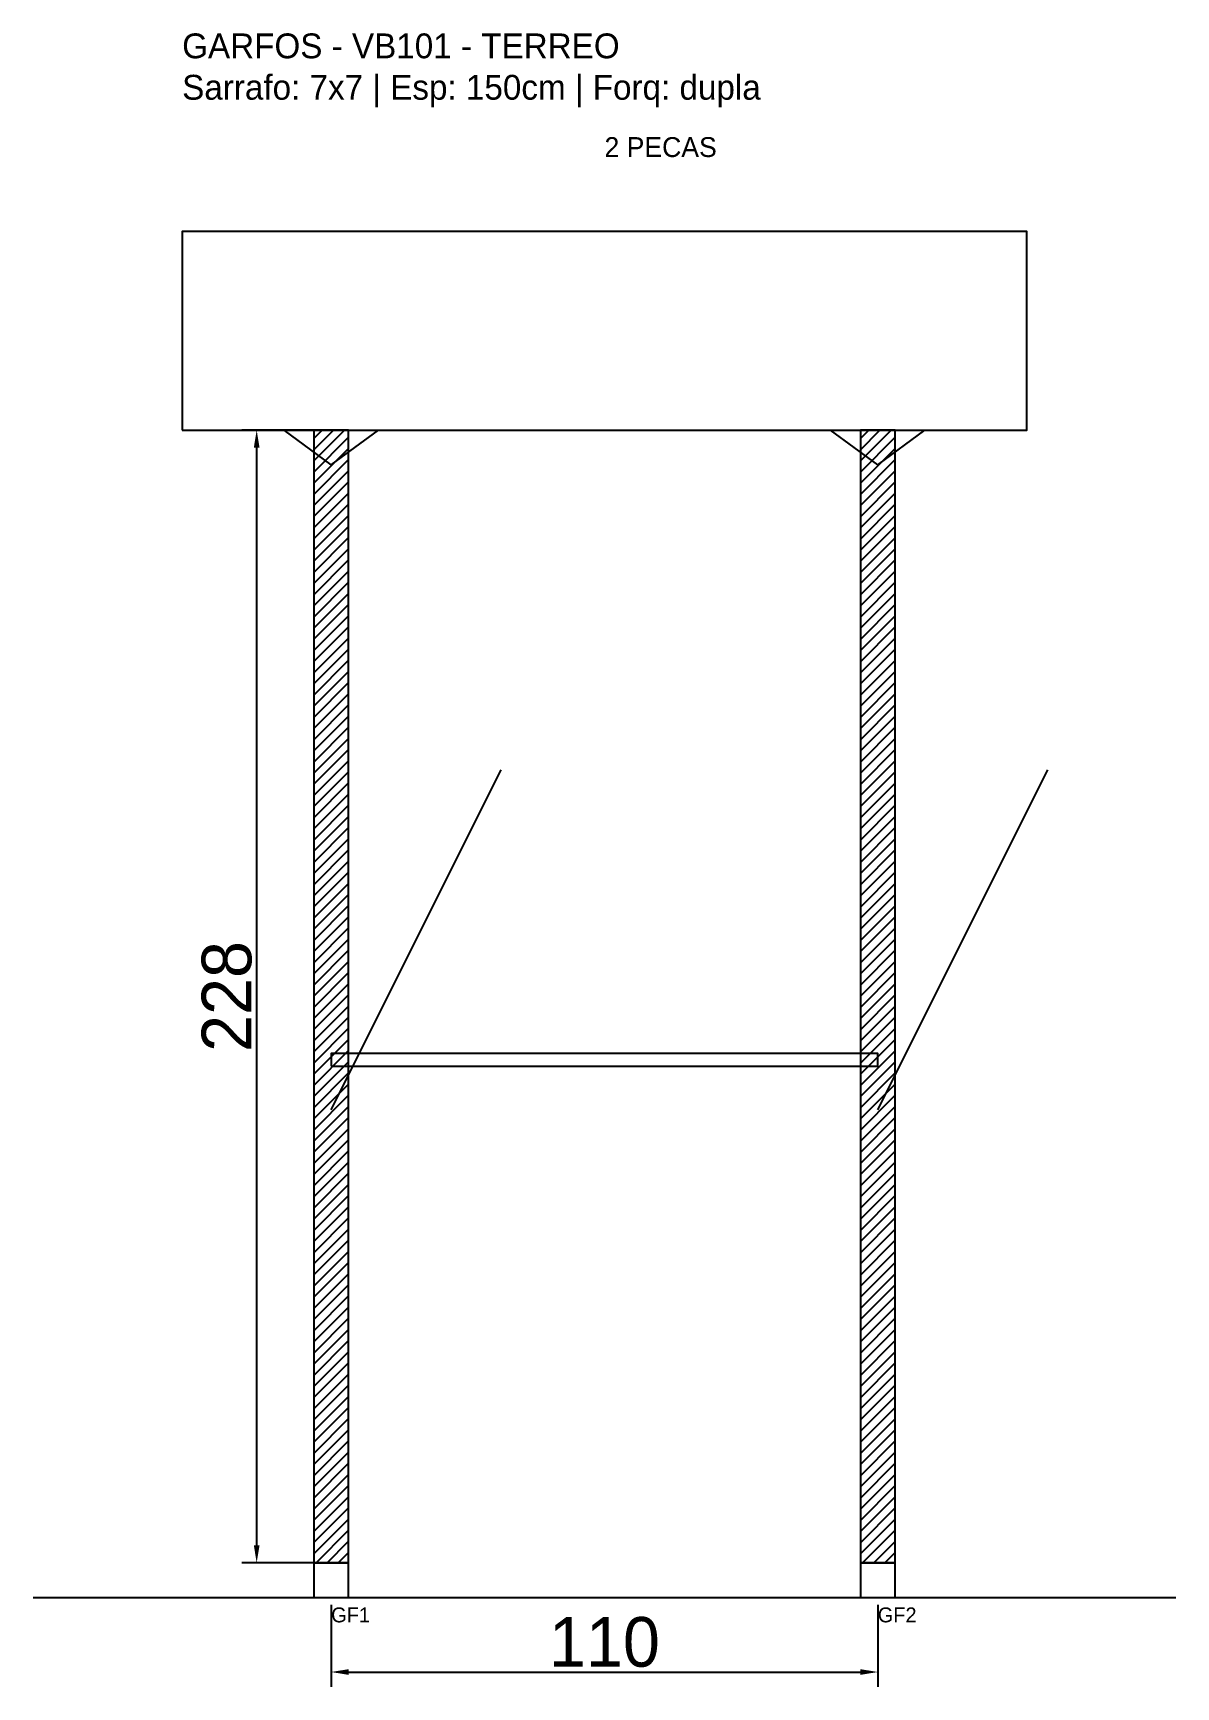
# Model space of a CAD drawing. Header units: metres. Extents: x -30 to 200, y -25 to 308.
import ezdxf

# ---------------------------------------------------------------- set-up
doc = ezdxf.new("R2010")
doc.units = ezdxf.units.M
for name, color, linetype in [('BARRA_ANCORAGEM', 1, 'Continuous'), ('COTA', 241, 'Continuous'), ('GARFOS OK', 3, 'Continuous'), ('NOME DA VIGA', 6, 'Continuous'), ('SARR_7x7', 40, 'Continuous'), ('TIRAS REESCORAMENTO', 252, 'Continuous'), ('VIGAS', 3, 'Continuous')]:
    doc.layers.add(name, color=color, linetype=linetype)
doc.dimstyles.new('EZ DXF', dxfattribs={"dimtxt": 10, "dimasz": 3.5, "dimexe": 3, "dimexo": 1.5, "dimgap": 1, "dimtad": 1, "dimdec": 1, "dimdsep": 46, "dimcen": 2.5, "dimazin": 3, "dimtfac": 1, "dimtmove": 0, "dimatfit": 3})

msp = doc.modelspace()

# ---------------------------------------------------------------- hatches: boundary and pattern name
at = {"layer": 'COTA'}
h = msp.add_hatch(dxfattribs=at)
h.set_pattern_fill('ANSI31', scale=0.5)
h.paths.add_polyline_path([(26.5, 0), (33.5, 0), (33.5, 228), (26.5, 228)])
h = msp.add_hatch(dxfattribs=at)
h.set_pattern_fill('ANSI31', scale=0.5)
h.paths.add_polyline_path([(136.5, 0), (143.5, 0), (143.5, 228), (136.5, 228)])

# ---------------------------------------------------------------- linework, layer by layer
at = {"layer": 'BARRA_ANCORAGEM'}
for p, q in [((30, 91.2), (64.2, 159.6)), ((140, 91.2), (174.2, 159.6))]:
    msp.add_line(p, q, dxfattribs=at)
at = {"layer": 'GARFOS OK'}
for p, q in [((30, 221), (20.5, 228)), ((20.5, 228), (39.5, 228)), ((30, 221), (39.5, 228)), ((140, 221), (130.5, 228)), ((130.5, 228), (149.5, 228)), ((140, 221), (149.5, 228))]:
    msp.add_line(p, q, dxfattribs=at)
at = {"layer": 'GARFOS OK', "linetype": 'CONTINUOUS'}
msp.add_line((-30, -7), (200, -7), dxfattribs=at)
at = {"layer": 'GARFOS OK'}
for points in [[(26.5, 0), (33.5, 0), (33.5, 228), (26.5, 228), (26.5, 0)], [(136.5, 0), (143.5, 0), (143.5, 228), (136.5, 228), (136.5, 0)]]:
    msp.add_lwpolyline(points, dxfattribs=at)
at = {"layer": 'SARR_7x7'}
for points in [[(26.5, -7), (33.5, -7), (33.5, 0), (26.5, 0), (26.5, -7)], [(136.5, -7), (143.5, -7), (143.5, 0), (136.5, 0), (136.5, -7)]]:
    msp.add_lwpolyline(points, dxfattribs=at)
at = {"layer": 'TIRAS REESCORAMENTO'}
msp.add_lwpolyline([(30, 100), (140, 100), (140, 102.5), (30, 102.5), (30, 100)], dxfattribs=at)
at = {"layer": 'VIGAS'}
msp.add_lwpolyline([(0, 228), (170, 228), (170, 268), (0, 268), (0, 228)], dxfattribs=at)

# ---------------------------------------------------------------- texts
at = {"layer": 'NOME DA VIGA'}
for s, height, p in [('2 PECAS', 4, (85, 283)), ('GF1', 3, (30, -12)), ('GF2', 3, (140, -12))]:
    msp.add_text(s, height=height, dxfattribs=at).set_placement(p)
at = {"layer": 'NOME DA VIGA', "insert": (0, 293), "char_height": 5, "attachment_point": 7}
msp.add_mtext('GARFOS - VB101 - TERREO\\PSarrafo: 7x7 | Esp: 150cm | Forq: dupla', dxfattribs=at)

# ---------------------------------------------------------------- dimensions: what is measured, and where the dimension line sits
at = {"layer": 'COTA'}
msp.add_linear_dim(base=(15, 0), p1=(30, 0), p2=(30, 228), angle=90, dimstyle='EZ DXF', dxfattribs=at).render()
msp.add_linear_dim(base=(30, -22), p1=(30, -7), p2=(140, -7), dimstyle='EZ DXF', dxfattribs=at).render()

doc.saveas('drawing.dxf')
